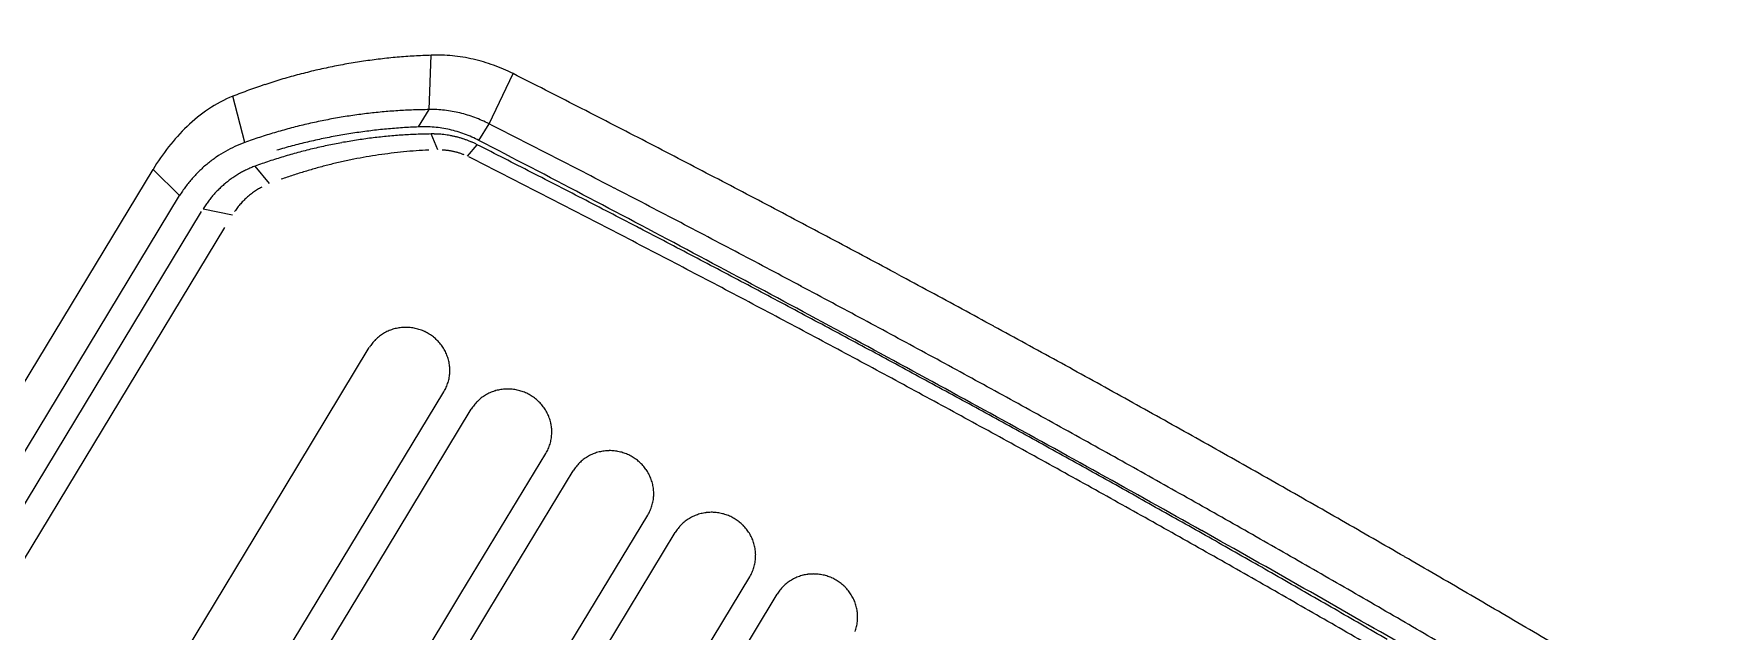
# Model space of a CAD drawing. Header units: metres. Extents: x -81 to 63023, y -186 to 109005.
# Drawn here: x 167.87 to 168.489, y -53.246 to -53.025 of the extents above; entities that cross this region are included whole.
import ezdxf

# ---------------------------------------------------------------- set-up
doc = ezdxf.new("R2010")
doc.units = ezdxf.units.M
doc.linetypes.add('TRATTEGGIATA2', pattern=[0.375, 0.25, -0.125])
doc.layers.add('LIN010CO', color=2, linetype='Continuous')
doc.layers.add('LIN025CO', color=7, linetype='Continuous')
pattern_1 = [(50, (140.031, 0), (1.821847, -0.15939), [0.1905, -2.0955]), (355, (140.031, 0), (-0.352434, 1.91057), [0.1524, -1.676406]), (100.4514, (140.1828, -0.0133), (1.469412, 1.751178), [0.1619, -1.780902]), (46.1842, (140.031, 0.508), (2.71079, -0.420423), [0.28575, -3.14325]), (96.6356, (140.2568, 0.473), (2.37404, 2.47426), [0.24285, -2.671356]), (351.184, (140.031, 0.508), (2.37404, 2.47426), [0.2286, -2.5146]), (21, (140.285, 0.381), (1.516144, -1.022652), [0.1905, -2.0955]), (326, (140.285, 0.381), (0.61802, 1.84188), [0.1524, -1.6764]), (71.4514, (140.4113, 0.2958), (2.134164, 0.819228), [0.1619, -1.7809]), (37.5, (140.03094, 0), (0.030886, 0.8455504), [0, -1.65608, 0, -1.7018, 0, -1.68275]), (7.5, (140.0309, 0), (0.668197, 1.001806), [0, -0.97028, 0, -1.61798, 0, -0.64135]), (327.5, (139.4645, 0), (1.355906, -0.0572874), [0, -0.635, 0, -1.9812, 0, -2.6289]), (317.5, (139.2105, 0), (1.481292, 0.254265), [0, -0.8255, 0, -1.31572, 0, -1.8669])]

# ---------------------------------------------------------------- blocks, each defined once
blk = doc.blocks.new('scavatore2')
for p, q in [((0.66766, -0.42099), (1.09698, -0.40802)), ((1.09425, -0.42151), (1.09698, -0.40802)), ((1.12376, -0.43104), (1.13571, -0.41805)), ((0.66807, -0.43438), (1.09425, -0.42151)), ((0.66837, -0.44437), (1.09365, -0.43152)), ((1.09489, -0.43149), (1.09885, -0.44174)), ((1.11601, -0.44698), (1.11848, -0.43898)), ((0.83769, -0.44963), (1.0934, -0.44191)), ((1.1709, -0.48157), (1.18818, -0.47132)), ((1.16341, -0.4818), (1.1709, -0.48157)), ((1.16024, -0.49236), (1.16377, -0.4871)), ((1.17854, -0.503), (1.19892, -0.5004)), ((1.16414, -0.50283), (1.16969, -0.50356)), ((1.17136, -0.50322), (1.17854, -0.503)), ((0.83976, -0.5182), (1.02437, -0.51263)), ((1.02437, -0.51263), (1.08515, -0.51079)), ((1.02559, -0.5446), (1.08642, -0.54276)), ((0.84073, -0.55018), (1.02559, -0.5446)), ((0.84109, -0.56217), (1.02605, -0.55658)), ((1.02605, -0.55658), (1.08648, -0.55476)), ((1.02724, -0.58855), (1.08775, -0.58672)), ((0.84205, -0.59415), (1.02724, -0.58855)), ((1.02769, -0.60054), (1.08781, -0.59872)), ((0.84242, -0.60614), (1.02769, -0.60054)), ((1.02885, -0.63251), (1.08908, -0.63069)), ((1.02928, -0.6445), (1.08914, -0.64269)), ((1.03042, -0.67647), (1.0904, -0.67466)), ((1.03084, -0.68846), (1.09047, -0.68666))]:
    blk.add_line(p, q)
for centre, radius, start, end in [((1.09971, -0.48623), 0.07825, 77.11063, 91.99939), ((1.10581, -0.46121), 0.0525, 55.29243, 77.5113), ((1.00703, -0.59777), 0.22103, 52.7754, 54.39867), ((1.09547, -0.46551), 0.04403, 86.4563, 91.59601), ((1.09536, -0.46741), 0.04593, 81.53565, 86.46302), ((1.09517, -0.46874), 0.04727, 76.75277, 81.54109), ((1.09502, -0.46938), 0.04793, 72.0313, 76.75363), ((1.09498, -0.4695), 0.04805, 67.32969, 72.03943), ((1.09508, -0.46926), 0.04779, 62.59154, 67.32785), ((1.09546, -0.46854), 0.04698, 57.77766, 62.59507), ((1.00759, -0.59704), 0.22012, 51.14712, 52.77728), ((1.00815, -0.59634), 0.21922, 49.50821, 51.14501), ((1.09606, -0.46484), 0.03338, 89.12169, 92.00672), ((1.09604, -0.46623), 0.03477, 86.35469, 89.12492), ((1.09596, -0.46747), 0.03601, 83.68007, 86.35429), ((1.09585, -0.46853), 0.03707, 81.08134, 83.67924), ((1.09572, -0.46938), 0.03793, 78.54927, 81.0876), ((1.09559, -0.47001), 0.03857, 76.04853, 78.54561), ((1.09549, -0.47042), 0.039, 73.58003, 76.04962), ((1.09545, -0.47055), 0.03913, 71.12039, 73.58149), ((1.09603, -0.46765), 0.04592, 52.85494, 57.78345), ((0.99946, -0.59417), 0.20509, 51.07612, 52.69252), ((1.00829, -0.59618), 0.21901, 47.87176, 49.51017), ((1.09549, -0.47045), 0.03902, 68.65474, 71.12272), ((1.09561, -0.47013), 0.03868, 66.16811, 68.65786), ((1.09585, -0.4696), 0.0381, 63.63807, 66.16609), ((1.0961, -0.46908), 0.03752, 61.0685, 63.63479), ((1.09659, -0.46819), 0.03651, 58.42404, 61.06205), ((1.09712, -0.46732), 0.03549, 55.7176, 58.431), ((1.09791, -0.46616), 0.03409, 52.88774, 55.71137), ((0.99967, -0.59605), 0.19694, 51.2865, 52.89603), ((0.99933, -0.59431), 0.20528, 49.45999, 51.07501), ((0.99951, -0.5941), 0.205, 47.84342, 49.46051), ((1.00888, -0.59552), 0.21812, 46.2247, 47.86975), ((1.00862, -0.59581), 0.21852, 44.58465, 46.22671), ((1.0997, -0.47003), 0.0283, 86.84586, 88.6747), ((1.0997, -0.47001), 0.02827, 85.021, 86.85122), ((1.0997, -0.46997), 0.02823, 83.18001, 85.01275), ((1.09971, -0.46998), 0.02824, 81.35311, 83.18539), ((1.09972, -0.46988), 0.02814, 79.51367, 81.35259), ((1.09973, -0.46982), 0.02808, 77.67005, 79.51265), ((1.09974, -0.46977), 0.02803, 75.82706, 77.67331), ((1.09977, -0.46963), 0.02789, 73.95907, 75.81449), ((1.09979, -0.4696), 0.02786, 72.11353, 73.97125), ((1.09981, -0.46954), 0.02779, 70.25183, 72.1139), ((1.09986, -0.46939), 0.02764, 68.37591, 70.24829), ((1.10002, -0.46898), 0.02719, 66.52579, 68.378), ((1.09995, -0.46914), 0.02737, 64.64076, 66.53147), ((1.1, -0.46904), 0.02726, 62.74352, 64.64203), ((1.10014, -0.46877), 0.02696, 60.75898, 62.74021), ((0.99922, -0.59661), 0.19766, 49.6817, 51.2855), ((0.98799, -0.60534), 0.2146, 47.7838, 49.36216), ((0.99916, -0.5945), 0.20554, 46.23117, 47.84414), ((1.00921, -0.59522), 0.21768, 42.93601, 44.58449), ((1.00256, -0.60221), 0.19226, 51.10153, 52.48532), ((0.99947, -0.59633), 0.19729, 48.07722, 49.684), ((0.9991, -0.59673), 0.19783, 46.47454, 48.07696), ((0.9873, -0.60612), 0.21564, 46.21473, 47.78576), ((0.98803, -0.60536), 0.21458, 44.63654, 46.21513), ((0.99915, -0.5945), 0.20554, 44.61723, 46.23019), ((0.99905, -0.5946), 0.20568, 43.0059, 44.61772), ((1.00993, -0.59455), 0.2167, 41.27928, 42.9351), ((1.00949, -0.59493), 0.21727, 39.62772, 41.27918), ((1.00259, -0.60218), 0.19222, 49.71856, 51.10258), ((1.00315, -0.60151), 0.19134, 48.32634, 49.71678), ((0.99898, -0.59685), 0.198, 44.87308, 46.47413), ((0.99987, -0.59598), 0.19675, 43.26384, 44.87497), ((0.98887, -0.60452), 0.21339, 43.04864, 44.63617), ((0.99892, -0.59472), 0.20586, 41.39562, 43.00606), ((1.0097, -0.59476), 0.21701, 37.97454, 39.62807), ((1.0036, -0.601), 0.19067, 46.93134, 48.32659), ((1.00393, -0.60065), 0.19019, 45.53206, 46.93098), ((0.99939, -0.59643), 0.19741, 41.65722, 43.26308), ((0.98958, -0.60386), 0.21243, 41.45391, 43.04854), ((0.99059, -0.60297), 0.21107, 39.84947, 41.45441), ((0.9991, -0.59457), 0.20562, 39.78428, 41.39655), ((0.99852, -0.59506), 0.20638, 38.17719, 39.78351), ((1.01041, -0.59421), 0.21611, 36.3142, 37.9746), ((1.00451, -0.60007), 0.18937, 44.12866, 45.53353), ((1.00488, -0.59971), 0.18885, 42.71878, 44.12755), ((0.99927, -0.59653), 0.19757, 40.05251, 41.65699), ((0.99961, -0.59625), 0.19713, 38.44557, 40.05372), ((0.99198, -0.60181), 0.20927, 38.23061, 39.8493), ((0.99856, -0.59502), 0.20633, 36.56959, 38.17637), ((1.00988, -0.5946), 0.21676, 34.6586, 36.31396), ((1.00513, -0.59947), 0.18851, 41.30733, 42.71862), ((1.00594, -0.59876), 0.18742, 39.8881, 41.30764), ((0.99968, -0.59619), 0.19704, 36.83605, 38.44489), ((0.99269, -0.60125), 0.20837, 36.60462, 38.23042), ((0.99833, -0.5952), 0.20662, 34.96708, 36.57157), ((1.14661, -0.50119), 0.05119, 31.30654, 35.68914), ((1.14271, -0.50356), 0.05575, 27.28701, 31.31128), ((1.00667, -0.59815), 0.18648, 38.46095, 39.88759), ((1.00686, -0.598), 0.18624, 37.03185, 38.46033), ((0.9993, -0.59647), 0.19751, 35.22922, 36.83417), ((0.99396, -0.6003), 0.20678, 34.96616, 36.60434), ((0.99994, -0.59603), 0.19673, 33.62158, 35.23294), ((1.13447, -0.50329), 0.03605, 32.00637, 36.59813), ((0.99815, -0.59531), 0.20683, 33.3624, 34.96528), ((1.14039, -0.50287), 0.03721, 30.48903, 34.91286), ((1.13933, -0.50531), 0.05956, 23.52517, 27.2926), ((1.13651, -0.50654), 0.06263, 19.94783, 23.53013), ((1.00742, -0.59758), 0.18553, 35.59863, 37.03261), ((1.13315, -0.50745), 0.03676, 31.78035, 33.61469), ((1.13315, -0.50746), 0.03676, 29.95206, 31.78594), ((1.13206, -0.5048), 0.0389, 27.75613, 32.01294), ((1.12985, -0.50597), 0.04139, 23.75688, 27.75732), ((1.13736, -0.50465), 0.04072, 26.45143, 30.49449), ((1.13448, -0.50609), 0.04394, 22.70639, 26.45343), ((1.13456, -0.50726), 0.06472, 16.48397, 19.95079), ((8.21409, 3.60644), 8.15818, 210.170419, 210.174315), ((7.91071, 3.21831), 7.703, 208.812591, 208.816716), ((7.99921, 3.05587), 7.70446, 207.440998, 207.445123), ((1.13318, -0.50745), 0.03673, 28.1249, 29.96062), ((1.1335, -0.50727), 0.03637, 26.25785, 28.1119), ((1.13322, -0.50741), 0.03668, 24.42951, 26.26752), ((1.13319, -0.50742), 0.03671, 22.59129, 24.42816), ((1.13344, -0.50732), 0.03644, 20.74312, 22.59328), ((1.13334, -0.50736), 0.03655, 18.89169, 20.73635), ((1.12787, -0.50685), 0.04357, 19.96217, 23.76282), ((1.12635, -0.5074), 0.04518, 16.30019, 19.96474), ((1.12537, -0.50769), 0.0462, 12.71773, 16.30232), ((1.13182, -0.5072), 0.04682, 19.19666, 22.71274), ((1.13001, -0.50784), 0.04875, 15.82452, 19.20175), ((1.12863, -0.50823), 0.05018, 12.54448, 15.82524), ((1.13383, -0.50748), 0.06548, 13.06192, 16.48864), ((1.13424, -0.50739), 0.06506, 9.61841, 13.06712), ((7.7193, 2.71299), 7.30012, 206.069254, 206.073609), ((7.7935, 2.55088), 7.29771, 204.674195, 204.67855), ((7.53255, 2.24077), 6.93326, 203.250111, 203.254694), ((7.59929, 2.08662), 6.93575, 201.866925, 201.871508), ((7.34941, 1.8094), 6.60263, 200.446673, 200.451486), ((7.12221, 1.55904), 6.30418, 199.040859, 199.045901), ((7.11928, 1.39778), 6.25063, 197.657261, 197.662074), ((6.95011, 1.19072), 6.02837, 196.274599, 196.27987), ((6.99226, 1.04144), 6.02898, 194.805579, 194.81085), ((6.81486, 0.84382), 5.80879, 193.373557, 193.379287), ((6.816, 0.69372), 5.77702, 191.92818, 191.93368), ((6.61817, 0.50823), 5.54689, 190.48155, 190.48728), ((1.13349, -0.50731), 0.03639, 17.04466, 18.8978), ((1.13319, -0.5074), 0.0367, 15.20718, 17.04427), ((1.13338, -0.50734), 0.03651, 13.34801, 15.19496), ((1.13313, -0.50741), 0.03676, 11.52576, 13.36011), ((1.13355, -0.50731), 0.03633, 9.65826, 11.51392), ((1.12493, -0.50779), 0.04666, 9.17212, 12.72074), ((1.12571, -0.50767), 0.04587, 5.56605, 9.17608), ((1.12795, -0.50839), 0.05088, 9.3154, 12.55102), ((1.12863, -0.50828), 0.05019, 6.03703, 9.31733), ((1.13593, -0.50711), 0.06334, 6.0799, 9.62187), ((-5.62626, -1.21865), 6.86286, 5.895806, 6.007418), ((-5.61352, -1.21702), 6.81519, 5.792837, 6.010331), ((1.13342, -0.50734), 0.03647, 7.81743, 9.66622), ((1.13333, -0.50735), 0.03656, 5.96929, 7.81348), ((-5.6594, -1.21562), 6.86611, 5.764933, 5.952634), ((-8.25348, -1.40297), 9.46769, 5.191094, 5.453279), ((-5.67634, -1.21579), 6.89183, 5.720325, 5.936445), ((1.08562, -0.52604), 0.01526, 88.29304, 91.73419), ((1.08561, -0.52607), 0.01529, 84.78129, 88.2882), ((1.08561, -0.52604), 0.01525, 81.26198, 84.77691), ((1.0856, -0.52615), 0.01537, 77.77474, 81.26493), ((1.08561, -0.52613), 0.01534, 74.28471, 77.77902), ((1.08557, -0.52624), 0.01546, 70.81131, 74.28088), ((1.08558, -0.52622), 0.01544, 67.34631, 70.81886), ((1.08554, -0.52633), 0.01555, 63.89649, 67.34475), ((1.08551, -0.52638), 0.01562, 60.45297, 63.88633), ((1.08546, -0.52646), 0.01571, 57.04346, 60.45735), ((1.08542, -0.52653), 0.01578, 53.64618, 57.04357), ((1.08546, -0.52647), 0.01572, 50.23851, 53.65033), ((1.08531, -0.52666), 0.01596, 46.8815, 50.24108), ((1.08525, -0.52671), 0.01604, 43.53229, 46.87561), ((1.08522, -0.52675), 0.01608, 40.20128, 43.5352), ((1.08513, -0.52682), 0.01619, 36.88552, 40.19676), ((1.08512, -0.52683), 0.01621, 33.58548, 36.89305), ((1.08512, -0.52683), 0.01621, 30.26975, 33.57755), ((1.08499, -0.5269), 0.01636, 26.98497, 30.26206), ((1.08503, -0.52689), 0.01632, 23.71881, 27.00416), ((-5.59845, -1.21566), 6.83489, 5.782755, 5.894826), ((1.08484, -0.52697), 0.01652, 20.4611, 23.70703), ((1.08487, -0.52696), 0.01649, 17.22098, 20.4715), ((1.08507, -0.52689), 0.01628, 13.9256, 17.21942), ((1.08466, -0.527), 0.01671, 10.75913, 13.93335), ((1.08491, -0.52695), 0.01645, 7.49385, 10.75376), ((1.08476, -0.52697), 0.01661, 4.27006, 7.49858), ((1.08502, -0.52695), 0.01634, 0.98953, 4.27029), ((1.08503, -0.52696), 0.01634, 341.34654, 344.62799), ((1.08518, -0.527), 0.01618, 344.61797, 347.93241), ((1.08508, -0.52698), 0.01628, 347.94473, 351.23855), ((1.0851, -0.52698), 0.01626, 351.23653, 354.49827), ((1.08483, -0.52695), 0.01654, 354.49878, 357.74105), ((1.08487, -0.52695), 0.01649, 357.73478, 0.98621), ((-5.6135, -1.21702), 6.81517, 5.575436, 5.79293), ((-5.66777, -1.2165), 6.87453, 5.57779, 5.765262), ((-5.6764, -1.21577), 6.89189, 5.503952, 5.720072), ((-5.58454, -1.21434), 6.82092, 5.671195, 5.783494), ((1.08576, -0.52734), 0.0155, 314.24069, 317.70018), ((1.08572, -0.5273), 0.01556, 317.68925, 321.13568), ((1.08564, -0.52723), 0.01566, 321.13894, 324.56268), ((1.0856, -0.52721), 0.01571, 324.57016, 327.88484), ((1.08549, -0.52713), 0.01584, 327.87509, 331.26079), ((1.0854, -0.52709), 0.01594, 331.26925, 334.63273), ((1.08536, -0.52706), 0.01599, 334.62983, 337.98323), ((1.0854, -0.52708), 0.01594, 337.98128, 341.34385), ((1.08596, -0.52758), 0.01519, 271.71645, 275.27675), ((1.08596, -0.52754), 0.01523, 275.28663, 278.83456), ((1.08597, -0.52761), 0.01515, 278.8269, 282.38766), ((1.08597, -0.52762), 0.01514, 282.40206, 285.96512), ((1.08593, -0.52749), 0.01528, 285.96547, 289.49323), ((1.08602, -0.52773), 0.01503, 289.48902, 293.0798), ((1.08594, -0.52756), 0.01522, 293.09269, 296.63993), ((1.08595, -0.52756), 0.0152, 296.61712, 300.16871), ((1.08595, -0.52756), 0.0152, 300.17322, 303.72619), ((1.08582, -0.52738), 0.01543, 303.74811, 307.25365), ((1.08593, -0.52751), 0.01526, 307.24181, 310.75514), ((1.08583, -0.5274), 0.0154, 310.75225, 314.23305), ((-5.59834, -1.21573), 6.83479, 5.559265, 5.671336), ((-5.68455, -1.2181), 6.89138, 5.390434, 5.577447), ((-8.21245, -1.3992), 9.42649, 4.927478, 5.190809), ((1.08694, -0.57001), 0.01525, 88.28344, 91.72391), ((1.08694, -0.57004), 0.01529, 84.78212, 88.28903), ((1.08695, -0.57001), 0.01525, 81.27106, 84.78599), ((1.08693, -0.57012), 0.01537, 77.77474, 81.26493), ((1.08693, -0.57009), 0.01534, 74.28471, 77.77902), ((1.0869, -0.5702), 0.01546, 70.81131, 74.28088), ((1.08691, -0.57018), 0.01544, 67.34631, 70.81886), ((1.08686, -0.57029), 0.01555, 63.89649, 67.34475), ((1.08683, -0.57035), 0.01562, 60.45297, 63.88633), ((1.08679, -0.57043), 0.01571, 57.04346, 60.45734), ((-5.61347, -1.21704), 6.81513, 5.358102, 5.575596), ((-5.67635, -1.21579), 6.89185, 5.288021, 5.504141), ((-5.61239, -1.21707), 6.8489, 5.447249, 5.559091), ((1.08675, -0.57049), 0.01578, 53.65357, 57.05096), ((1.08676, -0.57047), 0.01576, 50.24309, 53.64575), ((1.08665, -0.57061), 0.01593, 46.87886, 50.24371), ((1.08658, -0.57068), 0.01603, 43.53838, 46.88284), ((1.08655, -0.57071), 0.01608, 40.20128, 43.5352), ((1.08649, -0.57076), 0.01616, 36.88197, 40.20031), ((1.08643, -0.5708), 0.01623, 33.57436, 36.87872), ((1.08644, -0.5708), 0.01622, 30.27078, 33.57652), ((1.08632, -0.57087), 0.01636, 26.99731, 30.2744), ((1.08634, -0.57086), 0.01634, 23.70878, 26.99), ((1.08618, -0.57093), 0.01651, 20.47529, 23.72283), ((1.08621, -0.57092), 0.01648, 17.21725, 20.46983), ((1.0864, -0.57086), 0.01628, 13.9256, 17.21942), ((1.08601, -0.57096), 0.01669, 10.75707, 13.93541), ((1.08621, -0.57092), 0.01648, 7.49858, 10.75139), ((1.0861, -0.57094), 0.01659, 4.26779, 7.49952), ((-5.61229, -1.21712), 6.84881, 5.335887, 5.447728), ((1.08635, -0.57092), 0.01634, 341.34654, 344.62799), ((1.08651, -0.57096), 0.01618, 344.61797, 347.93241), ((1.08641, -0.57094), 0.01628, 347.94473, 351.23855), ((1.08643, -0.57095), 0.01626, 351.23773, 354.49993), ((1.08615, -0.57092), 0.01654, 354.49878, 357.74105), ((1.08635, -0.57092), 0.01634, 0.98953, 4.27029), ((1.0862, -0.57092), 0.01649, 357.73478, 0.98621), ((-5.6678, -1.21653), 6.87457, 5.203026, 5.390498), ((1.0871, -0.5713), 0.01549, 317.68321, 321.14293), ((1.08697, -0.5712), 0.01566, 321.14459, 324.56856), ((1.08691, -0.57116), 0.01574, 324.57303, 327.88197), ((1.08682, -0.5711), 0.01584, 327.87509, 331.26079), ((1.08676, -0.57107), 0.01591, 331.26605, 334.63594), ((1.08667, -0.57102), 0.01601, 334.63561, 337.98534), ((1.08673, -0.57105), 0.01595, 337.98151, 341.34362), ((-5.62065, -1.21772), 6.82235, 5.140904, 5.358169), ((-5.67641, -1.21581), 6.89191, 5.072091, 5.288211), ((-5.62637, -1.21839), 6.86295, 5.223916, 5.335528), ((1.08729, -0.57154), 0.01519, 271.71645, 275.27675), ((1.08729, -0.57151), 0.01523, 275.28663, 278.83456), ((1.0873, -0.57158), 0.01515, 278.8269, 282.38766), ((1.0873, -0.57159), 0.01514, 282.39315, 285.9562), ((1.08726, -0.57146), 0.01528, 285.96547, 289.49323), ((1.08734, -0.57169), 0.01503, 289.49762, 293.0884), ((1.08727, -0.57152), 0.01521, 293.0843, 296.63155), ((1.08728, -0.57153), 0.0152, 296.61712, 300.16871), ((1.08727, -0.57153), 0.01521, 300.18908, 303.74182), ((1.08716, -0.57135), 0.01542, 303.73286, 307.23863), ((1.08725, -0.57148), 0.01526, 307.24911, 310.76245), ((1.08716, -0.57137), 0.01541, 310.75283, 314.23248), ((1.08708, -0.57129), 0.01552, 314.22966, 317.68525), ((-5.65941, -1.21577), 6.86614, 5.015423, 5.203124), ((-8.19613, -1.39782), 9.4101, 4.663878, 4.927668), ((-5.64039, -1.21969), 6.87703, 5.112666, 5.224049), ((1.08827, -0.61397), 0.01526, 88.28373, 91.72419), ((1.08827, -0.61401), 0.01529, 84.78129, 88.2882), ((1.08827, -0.61397), 0.01525, 81.26198, 84.77691), ((1.08826, -0.61408), 0.01537, 77.78371, 81.2739), ((1.08826, -0.61406), 0.01534, 74.27587, 77.77018), ((1.08823, -0.61417), 0.01546, 70.81998, 74.28955), ((1.08823, -0.61415), 0.01544, 67.33784, 70.81038), ((1.08819, -0.61426), 0.01555, 63.89649, 67.34475), ((1.08816, -0.61431), 0.01561, 60.46096, 63.89432), ((1.08812, -0.6144), 0.01571, 57.04845, 60.46234), ((1.08808, -0.61446), 0.01578, 53.64073, 57.03812), ((1.08809, -0.61444), 0.01576, 50.25015, 53.65281), ((1.08798, -0.61457), 0.01594, 46.87216, 50.23702), ((1.08791, -0.61465), 0.01603, 43.53838, 46.88284), ((1.08788, -0.61468), 0.01608, 40.2072, 43.54112), ((1.08782, -0.61473), 0.01616, 36.88197, 40.20031), ((1.08776, -0.61477), 0.01623, 33.57436, 36.87872), ((1.08777, -0.61476), 0.01622, 30.27078, 33.57652), ((1.08765, -0.61484), 0.01636, 26.99731, 30.2744), ((1.08766, -0.61483), 0.01634, 23.70878, 26.99), ((1.08751, -0.6149), 0.01651, 20.4721, 23.71964), ((1.08754, -0.61489), 0.01648, 17.21725, 20.46983), ((1.08773, -0.61483), 0.01628, 13.9278, 17.22162), ((1.08734, -0.61493), 0.01669, 10.75707, 13.93541), ((1.08754, -0.61489), 0.01648, 7.4974, 10.75021), ((-5.62065, -1.21772), 6.82235, 4.923653, 5.140918), ((-5.67636, -1.21581), 6.89186, 4.855931, 5.07205), ((-5.62639, -1.21837), 6.86296, 5.000507, 5.112119), ((1.08784, -0.61493), 0.01618, 344.61552, 347.92996), ((1.08774, -0.61491), 0.01628, 347.94666, 351.24048), ((1.08776, -0.61491), 0.01626, 351.23619, 354.49862), ((1.08743, -0.6149), 0.01659, 4.26846, 7.50018), ((1.08748, -0.61489), 0.01654, 354.49968, 357.74195), ((1.08767, -0.61488), 0.01635, 0.98939, 4.27015), ((1.08753, -0.61489), 0.01649, 357.7344, 0.98583), ((-5.6594, -1.21576), 6.86613, 4.827575, 5.015276), ((1.0883, -0.61516), 0.01566, 321.13894, 324.56268), ((1.08826, -0.61514), 0.01571, 324.57016, 327.88484), ((1.08815, -0.61507), 0.01584, 327.87509, 331.26079), ((1.08808, -0.61503), 0.01591, 331.26605, 334.63594), ((1.088, -0.61499), 0.01601, 334.63166, 337.9814), ((1.08805, -0.61501), 0.01595, 337.98496, 341.34707), ((1.08768, -0.61489), 0.01634, 341.34654, 344.62799), ((-5.59835, -1.21598), 6.83483, 4.88895, 5.00102), ((1.08862, -0.61551), 0.01519, 271.71645, 275.27675), ((1.08861, -0.61547), 0.01523, 275.2957, 278.84363), ((1.08862, -0.61554), 0.01515, 278.83592, 282.39668), ((1.08863, -0.61555), 0.01514, 282.38424, 285.94729), ((1.08859, -0.61542), 0.01528, 285.96547, 289.49323), ((1.08867, -0.61566), 0.01503, 289.48902, 293.0798), ((1.0886, -0.61549), 0.01522, 293.09269, 296.63993), ((1.08861, -0.6155), 0.0152, 296.61712, 300.16871), ((1.0886, -0.6155), 0.01521, 300.18908, 303.74182), ((1.08848, -0.61532), 0.01542, 303.73286, 307.23863), ((1.08858, -0.61545), 0.01526, 307.24181, 310.75514), ((1.08849, -0.61534), 0.0154, 310.75225, 314.23305), ((1.08842, -0.61527), 0.0155, 314.24069, 317.70018), ((1.08838, -0.61523), 0.01556, 317.68925, 321.13568), ((-5.62063, -1.21773), 6.82233, 4.706459, 4.923725), ((-8.18802, -1.39713), 9.40196, 4.399655, 4.663674), ((-5.6691, -1.21516), 6.88457, 4.639343, 4.855692), ((-5.58448, -1.21481), 6.82091, 4.776828, 4.889128), ((1.0896, -0.65794), 0.01526, 88.28373, 91.72419), ((1.0896, -0.65797), 0.01529, 84.79043, 88.29735), ((1.0896, -0.65794), 0.01525, 81.26198, 84.77691), ((1.08958, -0.65805), 0.01537, 77.77474, 81.26493), ((1.08958, -0.65806), 0.01538, 74.2886, 77.77513), ((1.08956, -0.65814), 0.01546, 70.82044, 74.28909), ((-5.66779, -1.21648), 6.87455, 4.640244, 4.827716), ((1.08959, -0.65807), 0.01538, 67.34355, 70.8287), ((1.08952, -0.65821), 0.01554, 63.88237, 67.3343), ((1.08947, -0.65832), 0.01566, 60.46565, 63.88962), ((1.08944, -0.65836), 0.01571, 57.03576, 60.44964), ((1.08941, -0.65842), 0.01578, 53.65357, 57.05096), ((1.08942, -0.6584), 0.01576, 50.24309, 53.64575), ((1.08931, -0.65854), 0.01593, 46.87886, 50.24371), ((1.08924, -0.65861), 0.01603, 43.53838, 46.88284), ((1.0892, -0.65865), 0.01608, 40.20128, 43.5352), ((1.08915, -0.65869), 0.01616, 36.88747, 40.20581), ((1.08909, -0.65873), 0.01623, 33.56929, 36.87366), ((-5.59836, -1.21592), 6.83483, 4.66433, 4.7764), ((1.0891, -0.65873), 0.01622, 30.27078, 33.57652), ((1.08897, -0.6588), 0.01636, 26.99731, 30.2744), ((1.089, -0.65879), 0.01634, 23.71246, 26.99368), ((1.08884, -0.65886), 0.01651, 20.4721, 23.71964), ((1.08886, -0.65885), 0.01648, 17.21725, 20.46983), ((1.08906, -0.65879), 0.01628, 13.9256, 17.21942), ((1.08865, -0.6589), 0.0167, 10.76084, 13.93506), ((1.0889, -0.65885), 0.01645, 7.49385, 10.75376), ((1.08907, -0.65888), 0.01628, 347.94473, 351.23855), ((1.08908, -0.65888), 0.01626, 351.23773, 354.49993), ((1.08874, -0.65887), 0.01661, 4.26939, 7.49791), ((1.08881, -0.65885), 0.01654, 354.49878, 357.74105), ((1.089, -0.65885), 0.01634, 0.98953, 4.27029), ((1.08886, -0.65885), 0.01649, 357.73478, 0.98621), ((-5.62785, -1.21832), 6.82958, 4.489399, 4.706435), ((-5.66779, -1.21644), 6.87455, 4.452458, 4.63993), ((-5.67641, -1.21577), 6.89191, 4.423352, 4.639471), ((-5.61233, -1.21714), 6.84885, 4.553114, 4.664955), ((1.08959, -0.6591), 0.01571, 324.57016, 327.88484), ((1.08947, -0.65903), 0.01584, 327.87997, 331.26568), ((1.08942, -0.659), 0.01591, 331.26162, 334.63152), ((1.08932, -0.65896), 0.01601, 334.63561, 337.98534), ((1.08938, -0.65898), 0.01595, 337.98151, 341.34362), ((1.08901, -0.65885), 0.01634, 341.34654, 344.62799), ((1.08917, -0.65889), 0.01618, 344.61797, 347.93241), ((1.08996, -0.65951), 0.01515, 278.8269, 282.38766), ((1.08995, -0.65952), 0.01514, 282.40206, 285.96512), ((1.08992, -0.65939), 0.01528, 285.95669, 289.48445), ((1.09, -0.65962), 0.01503, 289.49762, 293.0884), ((1.08993, -0.65945), 0.01521, 293.0843, 296.63155), ((1.08993, -0.65946), 0.0152, 296.61712, 300.16871), ((1.08993, -0.65946), 0.0152, 300.18109, 303.73406), ((1.08981, -0.65928), 0.01542, 303.74054, 307.24608), ((1.08991, -0.65941), 0.01526, 307.24911, 310.76245), ((1.08982, -0.6593), 0.0154, 310.75225, 314.23305), ((1.08975, -0.65923), 0.0155, 314.23411, 317.6936), ((1.08971, -0.65919), 0.01556, 317.68925, 321.13568), ((1.08962, -0.65913), 0.01566, 321.13894, 324.56268), ((-5.62638, -1.21823), 6.86294, 4.441257, 4.55287), ((1.08995, -0.65947), 0.01519, 271.71645, 275.27675), ((1.08994, -0.65944), 0.01523, 275.28663, 278.83456), ((-8.19616, -1.3978), 9.41013, 4.136126, 4.399916), ((1.09092, -0.70191), 0.01526, 88.28373, 91.72419), ((1.09092, -0.70191), 0.01526, 88.28373, 91.72419), ((1.09092, -0.70191), 0.01526, 88.28373, 91.72419), ((1.09092, -0.70194), 0.01529, 84.78212, 88.28903), ((1.09092, -0.70194), 0.01529, 84.78212, 88.28903), ((1.09092, -0.70194), 0.01529, 84.78212, 88.28903), ((1.09093, -0.70193), 0.01528, 81.27242, 84.78185), ((1.09093, -0.70193), 0.01528, 81.27242, 84.78185), ((1.09093, -0.70193), 0.01528, 81.27242, 84.78185), ((-5.62784, -1.21831), 6.82956, 4.272291, 4.489327), ((-5.65106, -1.21514), 6.85776, 4.26448, 4.45241), ((-5.67638, -1.21574), 6.89188, 4.20698, 4.423099), ((1.09091, -0.70201), 0.01536, 77.77417, 81.2655), ((1.09091, -0.70201), 0.01536, 77.77417, 81.2655), ((1.09091, -0.70201), 0.01536, 77.77417, 81.2655), ((1.09092, -0.70198), 0.01533, 74.28322, 77.78051), ((1.09092, -0.70198), 0.01533, 74.28322, 77.78051), ((1.09092, -0.70198), 0.01533, 74.28322, 77.78051), ((1.09088, -0.7021), 0.01546, 70.81131, 74.28088), ((1.09088, -0.7021), 0.01546, 70.81131, 74.28088), ((1.09088, -0.7021), 0.01546, 70.81131, 74.28088), ((1.0909, -0.70208), 0.01543, 67.34916, 70.82308), ((1.0909, -0.70208), 0.01543, 67.34916, 70.82308), ((1.0909, -0.70208), 0.01543, 67.34916, 70.82308), ((1.09085, -0.70218), 0.01554, 63.89153, 67.34162), ((1.09085, -0.70218), 0.01554, 63.89153, 67.34162), ((1.09085, -0.70218), 0.01554, 63.89153, 67.34162), ((1.09081, -0.70226), 0.01564, 60.45537, 63.88393), ((1.09081, -0.70226), 0.01564, 60.45537, 63.88393), ((1.09081, -0.70226), 0.01564, 60.45537, 63.88393), ((1.09077, -0.70234), 0.01572, 57.05006, 60.46074), ((1.09077, -0.70234), 0.01572, 57.05006, 60.46074), ((1.09077, -0.70234), 0.01572, 57.05006, 60.46074), ((1.09074, -0.70238), 0.01577, 53.65208, 57.05245), ((1.09074, -0.70238), 0.01577, 53.65208, 57.05245), ((1.09074, -0.70238), 0.01577, 53.65208, 57.05245), ((1.09076, -0.70235), 0.01573, 50.23481, 53.64228), ((1.09076, -0.70235), 0.01573, 50.23481, 53.64228), ((1.09076, -0.70235), 0.01573, 50.23481, 53.64228), ((1.09062, -0.70251), 0.01595, 46.87354, 50.23564), ((1.09062, -0.70251), 0.01595, 46.87354, 50.23564), ((1.09062, -0.70251), 0.01595, 46.87354, 50.23564), ((1.09057, -0.70258), 0.01604, 43.53873, 46.8825), ((1.09057, -0.70258), 0.01604, 43.53873, 46.8825), ((1.09057, -0.70258), 0.01604, 43.53873, 46.8825), ((1.09053, -0.70261), 0.01608, 40.2072, 43.54112), ((1.09053, -0.70261), 0.01608, 40.2072, 43.54112), ((1.09053, -0.70261), 0.01608, 40.2072, 43.54112), ((1.09046, -0.70267), 0.01618, 36.8838, 40.19848), ((1.09046, -0.70267), 0.01618, 36.8838, 40.19848), ((1.09046, -0.70267), 0.01618, 36.8838, 40.19848), ((-5.64044, -1.21927), 6.87705, 4.329432, 4.440815), ((1.09042, -0.7027), 0.01622, 33.57356, 36.87952), ((1.09042, -0.7027), 0.01622, 33.57356, 36.87952), ((1.09042, -0.7027), 0.01622, 33.57356, 36.87952), ((1.09044, -0.70269), 0.0162, 30.26883, 33.57847), ((1.09044, -0.70269), 0.0162, 30.26883, 33.57847), ((1.09044, -0.70269), 0.0162, 30.26883, 33.57847), ((1.0903, -0.70277), 0.01637, 26.99788, 30.27383), ((1.0903, -0.70277), 0.01637, 26.99788, 30.27383), ((1.0903, -0.70277), 0.01637, 26.99788, 30.27383), ((1.09032, -0.70276), 0.01635, 23.70936, 26.98943), ((1.09032, -0.70276), 0.01635, 23.70936, 26.98943), ((1.09032, -0.70276), 0.01635, 23.70936, 26.98943), ((1.09016, -0.70283), 0.01651, 20.4721, 23.71964), ((1.09016, -0.70283), 0.01651, 20.4721, 23.71964), ((1.09016, -0.70283), 0.01651, 20.4721, 23.71964), ((1.09019, -0.70282), 0.01648, 17.21725, 20.46983), ((1.09019, -0.70282), 0.01648, 17.21725, 20.46983), ((1.09019, -0.70282), 0.01648, 17.21725, 20.46983), ((1.09039, -0.70276), 0.01628, 13.9278, 17.22162), ((1.09039, -0.70276), 0.01628, 13.9278, 17.22162), ((1.09039, -0.70276), 0.01628, 13.9278, 17.22162), ((1.08998, -0.70286), 0.0167, 10.7581, 13.93438), ((1.08998, -0.70286), 0.0167, 10.7581, 13.93438), ((1.08998, -0.70286), 0.0167, 10.7581, 13.93438), ((1.09021, -0.70282), 0.01647, 7.49557, 10.75204), ((1.09021, -0.70282), 0.01647, 7.49557, 10.75204), ((1.09021, -0.70282), 0.01647, 7.49557, 10.75204), ((1.09041, -0.70284), 0.01627, 351.2383, 354.49936), ((1.09041, -0.70284), 0.01627, 351.2383, 354.49936), ((1.09041, -0.70284), 0.01627, 351.2383, 354.49936), ((1.09008, -0.70284), 0.0166, 4.26926, 7.49938), ((1.09008, -0.70284), 0.0166, 4.26926, 7.49938), ((1.09008, -0.70284), 0.0166, 4.26926, 7.49938), ((1.09014, -0.70282), 0.01653, 354.49821, 357.74162), ((1.09014, -0.70282), 0.01653, 354.49821, 357.74162), ((1.09014, -0.70282), 0.01653, 354.49821, 357.74162), ((1.09033, -0.70282), 0.01634, 0.98953, 4.27029), ((1.09033, -0.70282), 0.01634, 0.98953, 4.27029), ((1.09033, -0.70282), 0.01634, 0.98953, 4.27029), ((1.09018, -0.70282), 0.01649, 357.73501, 0.98598), ((1.09018, -0.70282), 0.01649, 357.73501, 0.98598), ((1.09018, -0.70282), 0.01649, 357.73501, 0.98598), ((-5.66779, -1.21643), 6.87455, 4.077359, 4.264831), ((-5.7261, -1.22576), 6.96295, 4.219492, 4.3295), ((1.09088, -0.70305), 0.01575, 324.5744, 327.8806), ((1.09088, -0.70305), 0.01575, 324.5744, 327.8806), ((1.09088, -0.70305), 0.01575, 324.5744, 327.8806), ((1.09081, -0.703), 0.01583, 327.87451, 331.26136), ((1.09081, -0.703), 0.01583, 327.87451, 331.26136), ((1.09081, -0.703), 0.01583, 327.87451, 331.26136), ((1.09075, -0.70297), 0.0159, 331.26105, 334.63209), ((1.09075, -0.70297), 0.0159, 331.26105, 334.63209), ((1.09075, -0.70297), 0.0159, 331.26105, 334.63209), ((1.09065, -0.70292), 0.01601, 334.63561, 337.98534), ((1.09065, -0.70292), 0.01601, 334.63561, 337.98534), ((1.09065, -0.70292), 0.01601, 334.63561, 337.98534), ((1.09069, -0.70294), 0.01596, 337.98657, 341.34546), ((1.09069, -0.70294), 0.01596, 337.98657, 341.34546), ((1.09069, -0.70294), 0.01596, 337.98657, 341.34546), ((1.09036, -0.70283), 0.01631, 341.34107, 344.62756), ((1.09036, -0.70283), 0.01631, 341.34107, 344.62756), ((1.09036, -0.70283), 0.01631, 341.34107, 344.62756), ((1.09048, -0.70286), 0.01619, 344.61888, 347.93149), ((1.09048, -0.70286), 0.01619, 344.61888, 347.93149), ((1.09048, -0.70286), 0.01619, 344.61888, 347.93149), ((1.0904, -0.70284), 0.01628, 347.94473, 351.23855), ((1.0904, -0.70284), 0.01628, 347.94473, 351.23855), ((1.0904, -0.70284), 0.01628, 347.94473, 351.23855), ((-5.635, -1.21887), 6.83674, 4.055673, 4.272481), ((-5.66909, -1.21523), 6.88457, 3.990852, 4.207201), ((1.09133, -0.70359), 0.01503, 289.48902, 293.0798), ((1.09133, -0.70359), 0.01503, 289.48902, 293.0798), ((1.09133, -0.70359), 0.01503, 289.48902, 293.0798), ((1.09126, -0.70342), 0.01521, 293.08419, 296.63166), ((1.09126, -0.70342), 0.01521, 293.08419, 296.63166), ((1.09126, -0.70342), 0.01521, 293.08419, 296.63166), ((1.09126, -0.70343), 0.01521, 296.62526, 300.17686), ((1.09126, -0.70343), 0.01521, 296.62526, 300.17686), ((1.09126, -0.70343), 0.01521, 296.62526, 300.17686), ((1.09126, -0.70343), 0.0152, 300.17322, 303.72619), ((1.09126, -0.70343), 0.0152, 300.17322, 303.72619), ((1.09126, -0.70343), 0.0152, 300.17322, 303.72619), ((1.09113, -0.70325), 0.01543, 303.74811, 307.25365), ((1.09113, -0.70325), 0.01543, 303.74811, 307.25365), ((1.09113, -0.70325), 0.01543, 303.74811, 307.25365), ((1.09123, -0.70336), 0.01528, 307.24398, 310.75296), ((1.09123, -0.70336), 0.01528, 307.24398, 310.75296), ((1.09123, -0.70336), 0.01528, 307.24398, 310.75296), ((1.09116, -0.70328), 0.01538, 310.74362, 314.22969), ((1.09116, -0.70328), 0.01538, 310.74362, 314.22969), ((1.09116, -0.70328), 0.01538, 310.74362, 314.22969), ((1.09107, -0.70319), 0.01551, 314.23514, 317.69257), ((1.09107, -0.70319), 0.01551, 314.23514, 317.69257), ((1.09107, -0.70319), 0.01551, 314.23514, 317.69257), ((1.09106, -0.70319), 0.01552, 317.6918, 321.1467), ((1.09106, -0.70319), 0.01552, 317.6918, 321.1467), ((1.09106, -0.70319), 0.01552, 317.6918, 321.1467), ((1.09095, -0.7031), 0.01566, 321.14459, 324.56856), ((1.09095, -0.7031), 0.01566, 321.14459, 324.56856), ((1.09095, -0.7031), 0.01566, 321.14459, 324.56856), ((-5.51578, -1.21029), 6.75206, 4.106447, 4.219893), ((1.09128, -0.70349), 0.01514, 282.39315, 285.9562), ((1.09128, -0.70349), 0.01514, 282.39315, 285.9562), ((1.09128, -0.70349), 0.01514, 282.39315, 285.9562), ((1.09124, -0.70335), 0.01528, 285.97425, 289.50201), ((1.09124, -0.70335), 0.01528, 285.97425, 289.50201), ((1.09124, -0.70335), 0.01528, 285.97425, 289.50201), ((-8.17985, -1.39659), 9.39378, 3.87172, 4.135968), ((-5.67618, -1.21703), 6.88296, 3.890157, 4.077399), ((-5.62631, -1.21823), 6.86288, 3.994836, 4.106448), ((-5.62063, -1.21785), 6.82234, 3.838394, 4.05566), ((-5.67638, -1.21572), 6.89187, 3.77465, 3.99077), ((-5.543, -1.21245), 6.77936, 3.882235, 3.995223), ((-5.6762, -1.21702), 6.88298, 3.702855, 3.890098), ((-5.6974, -1.22283), 6.93411, 3.770941, 3.881408), ((-5.64951, -1.21976), 6.85128, 3.62183, 3.838179), ((-8.15557, -1.39495), 9.36944, 3.606834, 3.87177), ((-5.66912, -1.21524), 6.8846, 3.558245, 3.774594), ((-5.62642, -1.21828), 6.86299, 3.660384, 3.771996), ((-5.66777, -1.21649), 6.87452, 3.51548, 3.702952), ((-5.57049, -1.21465), 6.80694, 3.547438, 3.659967), ((-5.67125, -1.22114), 6.87307, 3.406204, 3.621865), ((-5.62569, -1.21259), 6.84108, 3.340982, 3.558705), ((-5.56045, -1.20992), 6.76701, 3.325202, 3.515654), ((-5.66886, -1.22073), 6.9055, 3.436331, 3.547256), ((-6.615, -1.29871), 7.82588, 3.295991, 3.61318), ((-5.36906, -1.20298), 6.60517, 3.322604, 3.43857), ((-5.5215, -1.21244), 6.72307, 3.187495, 3.407969), ((-5.69836, -1.21692), 6.91388, 3.126221, 3.341654), ((-5.65103, -1.21551), 6.85776, 3.14, 3.32793), ((-5.52932, -1.21238), 6.7657, 3.210165, 3.323382), ((-5.51563, -1.21163), 6.75199, 3.096915, 3.21036), ((-5.51454, -1.21201), 6.71609, 2.966459, 3.187162), ((-5.67622, -1.21684), 6.88298, 2.952353, 3.139596), ((-5.69833, -1.2169), 6.91385, 2.91068, 3.126112), ((-5.50202, -1.21087), 6.73836, 2.983021, 3.096695), ((-6.52023, -1.29311), 7.73094, 2.973844, 3.294929), ((-5.50062, -1.21133), 6.70216, 2.745664, 2.966825), ((-5.66779, -1.21647), 6.87455, 2.76542, 2.952892), ((-5.7057, -1.21729), 6.92123, 2.695591, 2.910794), ((-5.54305, -1.21303), 6.77946, 2.870214, 2.983201), ((-5.54294, -1.21309), 6.77934, 2.757746, 2.870733), ((-5.5293, -1.21235), 6.76568, 2.643853, 2.757069), ((-5.69835, -1.21688), 6.91387, 2.479631, 2.695063), ((-5.54302, -1.21298), 6.77942, 2.530844, 2.643831), ((-5.54299, -1.21297), 6.77939, 2.41773, 2.530717), ((-5.52926, -1.21246), 6.76565, 2.305143, 2.418359)]:
    blk.add_arc(centre, radius, start, end)

msp = doc.modelspace()

# ---------------------------------------------------------------- hatches: boundary and pattern name
at = {"layer": 'LIN010CO', "linetype": 'Continuous', "lineweight": 0}
h = msp.add_hatch(dxfattribs=at)
h.set_pattern_fill('AR-CONC', color=256, scale=0.01, style=0)
h.set_pattern_definition(pattern_1)
edge = h.paths.add_edge_path()
edge.add_line((165.58483, -59.06489), (165.31489, -58.90903))
edge.add_line((165.31489, -58.90903), (165.15591, -58.70247))
edge.add_line((165.15591, -58.70247), (164.98105, -58.57535))
edge.add_line((164.98105, -58.57535), (164.79028, -58.35289))
edge.add_line((164.79028, -58.35289), (164.74259, -58.19399))
edge.add_line((164.74259, -58.19399), (164.44054, -57.8603))
edge.add_line((164.44054, -57.8603), (164.28157, -57.76497))
edge.add_line((164.28157, -57.76497), (163.67176, -57.10788))
edge.add_line((163.67176, -57.10788), (163.42318, -56.65343))
edge.add_line((163.42318, -56.65343), (163.1533, -56.1707))
edge.add_line((163.1533, -56.1707), (163.07517, -55.81576))
edge.add_line((163.07517, -55.81576), (162.85501, -55.48921))
edge.add_line((162.85501, -55.48921), (162.64871, -55.06887))
edge.add_line((162.64871, -55.06887), (162.47119, -54.6929))
edge.add_line((162.47119, -54.6929), (162.2794, -54.2596))
edge.add_line((162.2794, -54.2596), (162.07974, -53.77526))
edge.add_line((162.07974, -53.77526), (161.91639, -53.31383))
edge.add_line((161.91639, -53.31383), (161.85797, -53.08575))
edge.add_line((161.85797, -53.08575), (153.37074, -67.78607))
edge.add_arc((147.54856, -64.42463), 6.72287, 310.307571, 330, ccw=False)
edge.add_line((151.89752, -69.55138), (152.5199, -70.28506))
edge.add_line((152.5199, -70.28506), (153.7609, -71.03585))
edge.add_line((153.7609, -71.03585), (155.37748, -72.34157))
edge.add_line((155.37748, -72.34157), (156.45519, -72.78225))
edge.add_line((156.45519, -72.78225), (157.49513, -73.07667))
edge.add_line((157.49513, -73.07667), (165.58483, -59.06489))
edge = h.paths.add_edge_path()
edge.add_line((185.10293, -45.38846), (185.10293, -32.56103))
edge.add_line((185.10293, -32.56103), (138.22078, -32.56103))
edge.add_line((138.22078, -32.56103), (138.22078, -71.04869))
edge.add_line((138.22078, -71.04869), (147.67733, -70.86334))
edge.add_line((147.67733, -70.86334), (147.68299, -71.14616))
edge.add_arc((147.54856, -64.42463), 6.72287, 271.145763, 330)
edge.add_line((153.37074, -67.78607), (168.28607, -41.95194))
edge.add_line((168.28607, -41.95194), (181.60719, -41.95194))
edge.add_line((181.60719, -41.95194), (181.60719, -45.58212))
edge.add_line((181.60719, -45.58212), (185.10293, -45.38846))
edge = h.paths.add_edge_path()
edge.add_line((185.10293, -36.22579), (185.10293, -32.56103))
edge.add_line((185.10293, -32.56103), (141.84969, -32.56103))
edge.add_line((141.84969, -32.56103), (138.22078, -34.27279))
edge.add_line((138.22078, -34.27279), (138.22078, -65.32144))
edge.add_line((138.22078, -65.32144), (148.25802, -65.12471))
edge.add_arc((147.54856, -64.42463), 0.99672, 315.38166, 330)
edge.add_line((148.41174, -64.92299), (164.98008, -36.22579))
edge.add_line((164.98008, -36.22579), (185.10293, -36.22579))
h = msp.add_hatch(dxfattribs=at)
h.set_pattern_fill('AR-CONC', color=256, scale=0.01, style=0)
h.set_pattern_definition(pattern_1)
edge = h.paths.add_edge_path()
edge.add_line((185.10293, -58.12047), (185.10293, -52.38555))
edge.add_line((185.10293, -52.38555), (169.87831, -53.22836))
edge.add_line((169.87831, -53.22836), (158.18795, -73.47667))
edge.add_line((158.18795, -73.47667), (158.18795, -77.58286))
edge.add_line((158.18795, -77.58286), (151.50562, -77.58286))
edge.add_line((151.50562, -77.58286), (151.50562, -78.16188))
edge.add_line((151.50562, -78.16188), (147.8233, -78.16188))
edge.add_line((147.8233, -78.16188), (138.22078, -78.36667))
edge.add_line((138.22078, -78.36667), (138.22078, -84.07735))
edge.add_line((138.22078, -84.07735), (147.87941, -83.88804))
edge.add_line((147.87941, -83.88804), (157.23178, -83.88804))
edge.add_line((157.23178, -83.88804), (157.23178, -83.30901))
edge.add_line((157.23178, -83.30901), (161.23178, -83.30901))
edge.add_line((161.23178, -83.30901), (161.23178, -81.35262))
edge.add_line((161.23178, -81.35262), (163.9141, -81.35262))
edge.add_line((163.9141, -81.35262), (163.9141, -75.01099))
edge.add_line((163.9141, -75.01099), (168.85875, -66.4466))
edge.add_arc((183.03892, -74.63353), 16.37385, 92.939153, 149.999995, ccw=False)
edge.add_line((182.19935, -58.28121), (185.10293, -58.12047))

# ---------------------------------------------------------------- linework, layer by layer
at = {"layer": 'LIN025CO', "linetype": 'TRATTEGGIATA2', "lineweight": 0, "ltscale": 3}
msp.add_arc((183.03892, -74.63352), 22.1, 92.973731, 150.001223, dxfattribs=at)

# ---------------------------------------------------------------- block references
at = {"rotation": 57.09876878106079}
msp.add_blockref('scavatore2', (166.97588, -53.77456), dxfattribs=at)

doc.saveas('drawing.dxf')
